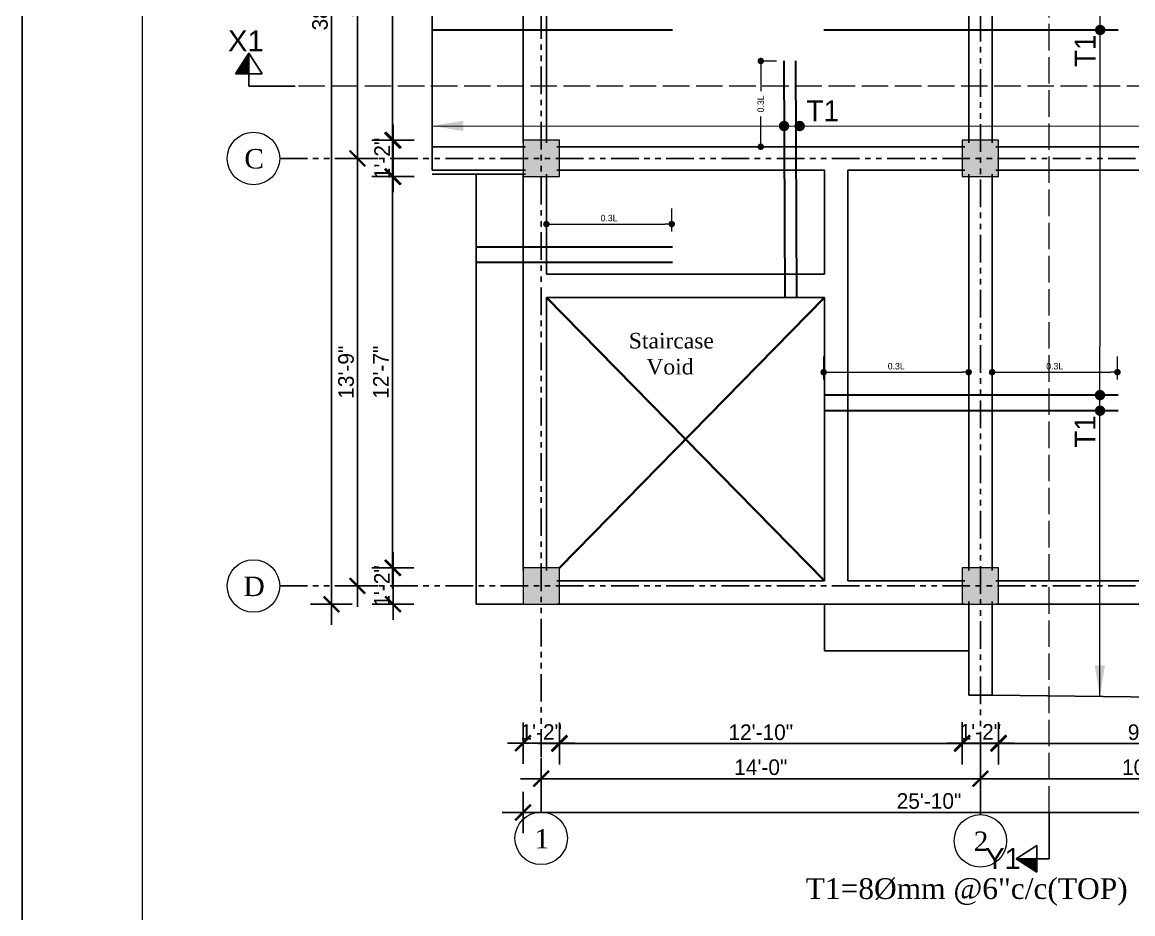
# Model space of a CAD drawing. Header units: inches. Extents: x -2812 to 9774, y -15726 to -746.
# Drawn here: x -2811.6 to -2384.2, y -11032.2 to -10689.1 of the extents above; entities that cross this region are included whole.
import ezdxf

# ---------------------------------------------------------------- set-up
doc = ezdxf.new("R2010")
doc.units = ezdxf.units.IN
doc.header["$LTSCALE"] = 17
doc.header["$MEASUREMENT"] = 0
doc.linetypes.add('ACAD_ISO02W100', pattern=[15, 12, -3])
doc.linetypes.add('PHANTOM2', pattern=[1.25, 0.625, -0.125, 0.125, -0.125, 0.125, -0.125])
for name, color, linetype, lineweight in [('05 DOT', 50, 'Continuous', 5), ('15 EXT BAR DIMENSION', 130, 'Continuous', 15), ('15 TEXT', 7, 'Continuous', 15), ('20 BEAM SECTION ARROW', 7, 'ACAD_ISO02W100', 20), ('25 BOT BAR', 12, 'Continuous', 25), ('aa_dim', 5, 'Continuous', 9), ('col', 10, 'Continuous', 40), ('column', 20, 'Continuous', 15), ('DOOR & WIN', 1, 'Continuous', 25), ('ELE1', 3, 'Continuous', 9), ('OUTLINE', 1, 'Continuous', 25), ('Profile ele', 4, 'Continuous', 25), ('RINF', 4, 'Continuous', 25), ('TEXT', 231, 'Continuous', 20)]:
    doc.layers.add(name, color=color, linetype=linetype, lineweight=lineweight)
doc.layers.add('WINDOW', color=5, linetype='Continuous')
doc.styles.add('ARCHITECTURE', font='stylu.ttf')
doc.styles.add('ARIAL', font='arial.ttf')
doc.styles.add('STYLUS', font='times.ttf')
doc.dimstyles.new('8 SCALE', dxfattribs={"dimscale": 0, "dimtxt": 6, "dimasz": 6, "dimexe": 8, "dimexo": 8, "dimgap": 1.25, "dimtad": 1, "dimdec": 0, "dimzin": 3, "dimdsep": 46, "dimlunit": 4, "dimtxsty": 'ARCHITECTURE', "dimblk": 'ARCHTICK', "dimcen": 8, "dimdle": 8, "dimclrd": 5, "dimclre": 5, "dimclrt": 7, "dimadec": 0, "dimazin": 0, "dimtfac": 0.75, "dimtdec": 0, "dimtix": 1, "dimtmove": 2, "dimatfit": 3, "dimldrblk": 'ARCHTICK', "dimfxl": 8, "dimfxlon": 1, "dimtolj": 1, "dimtzin": 0, "dimlwd": -1, "dimlwe": -1, "dimarcsym": 0})
doc.dimstyles.new('Copy of Standard1', dxfattribs={"dimscale": 24, "dimtxt": 0.083333, "dimasz": 0.125, "dimexe": 0.046875, "dimexo": 0.078125, "dimgap": 0.046875, "dimtad": 1, "dimdec": 0, "dimzin": 3, "dimdsep": 46, "dimlunit": 4, "dimtxsty": 'STYLUS', "dimcen": 0.09, "dimdle": 0.046875, "dimclrd": 5, "dimclre": 5, "dimclrt": 7, "dimaunit": 1, "dimadec": 0, "dimazin": 0, "dimtfac": 1, "dimtdec": 0, "dimtofl": 0, "dimtmove": 0, "dimatfit": 3, "dimfxl": 1, "dimtolj": 1, "dimtzin": 0, "dimlwd": -1, "dimlwe": -1, "dimarcsym": 0})
doc.dimstyles.new('TOILET DETAIL', dxfattribs={"dimscale": 0, "dimtxt": 2.5, "dimasz": 2.5, "dimexe": 6, "dimexo": 6, "dimgap": 1, "dimtad": 1, "dimdec": 0, "dimzin": 0, "dimdsep": 46, "dimlunit": 4, "dimtxsty": 'ARCHITECTURE', "dimblk": 'DOT', "dimcen": 0, "dimclrd": 1, "dimclre": 5, "dimclrt": 7, "dimadec": 3, "dimazin": 0, "dimtfac": 1, "dimtdec": 0, "dimtofl": 0, "dimtmove": 0, "dimatfit": 3, "dimldrblk": 'DOT', "dimfxl": 6, "dimfxlon": 1, "dimtolj": 1, "dimtzin": 0, "dimlwd": 18, "dimlwe": 18, "dimarcsym": 0})

# ---------------------------------------------------------------- blocks, each defined once
blk = doc.blocks.new('_ArchTick')
at = {"color": 0, "linetype": 'ByBlock', "const_width": 0.15}
blk.add_lwpolyline([(-0.5, -0.5), (0.5, 0.5)], dxfattribs=at)
blk = doc.blocks.new('*D2665')
at = {"layer": 'Defpoints', "color": 0, "transparency": 16777216}
for p in [(6738.14, -13860.04), (6853.6, -13860.04), (6853.6, -13913.7)]:
    blk.add_point(p, dxfattribs=at)
at = {"layer": 'OUTLINE', "color": 5, "transparency": 16777216}
for p, q in [((6738.14, -13905.7), (6738.14, -13921.7)), ((6853.6, -13905.7), (6853.6, -13921.7)), ((6730.14, -13913.7), (6861.6, -13913.7))]:
    blk.add_line(p, q, dxfattribs=at)
at = {"layer": 'OUTLINE', "color": 5, "transparency": 16777216, "xscale": 6, "yscale": 6, "zscale": 6, "rotation": 180}
blk.add_blockref('_ArchTick', (6738.14, -13913.7), dxfattribs=at)
at = {"layer": 'OUTLINE', "color": 5, "transparency": 16777216, "xscale": 6, "yscale": 6, "zscale": 6}
blk.add_blockref('_ArchTick', (6853.6, -13913.7), dxfattribs=at)
at = {"layer": 'OUTLINE', "color": 7, "transparency": 16777216, "insert": (6795.87, -13909.34), "char_height": 6, "attachment_point": 5, "style": 'ARCHITECTURE'}
blk.add_mtext('\\A1;9\'-6"', dxfattribs=at)
blk = doc.blocks.new('*D2667')
at = {"layer": 'Defpoints', "color": 0, "transparency": 16777216}
for p in [(6562.14, -13859.04), (6731.14, -13859.04), (6731.14, -13927.22)]:
    blk.add_point(p, dxfattribs=at)
at = {"layer": 'OUTLINE', "color": 5, "transparency": 16777216}
for p, q in [((6562.14, -13919.22), (6562.14, -13935.22)), ((6731.14, -13919.22), (6731.14, -13935.22)), ((6554.14, -13927.22), (6739.14, -13927.22))]:
    blk.add_line(p, q, dxfattribs=at)
at = {"layer": 'OUTLINE', "color": 5, "transparency": 16777216, "xscale": 6, "yscale": 6, "zscale": 6, "rotation": 180}
blk.add_blockref('_ArchTick', (6562.14, -13927.22), dxfattribs=at)
at = {"layer": 'OUTLINE', "color": 5, "transparency": 16777216, "xscale": 6, "yscale": 6, "zscale": 6}
blk.add_blockref('_ArchTick', (6731.14, -13927.22), dxfattribs=at)
at = {"layer": 'OUTLINE', "color": 7, "transparency": 16777216, "insert": (6646.64, -13922.81), "char_height": 6, "attachment_point": 5, "style": 'ARCHITECTURE'}
blk.add_mtext('\\A1;14\'-0"', dxfattribs=at)
blk = doc.blocks.new('*D2668')
at = {"layer": 'Defpoints', "color": 0, "transparency": 16777216}
for p in [(6731.14, -13859.04), (6860.6, -13859.04), (6860.6, -13927.22)]:
    blk.add_point(p, dxfattribs=at)
at = {"layer": 'OUTLINE', "color": 5, "transparency": 16777216}
for p, q in [((6731.14, -13919.22), (6731.14, -13935.22)), ((6860.6, -13919.22), (6860.6, -13935.22)), ((6723.14, -13927.22), (6868.6, -13927.22))]:
    blk.add_line(p, q, dxfattribs=at)
at = {"layer": 'OUTLINE', "color": 5, "transparency": 16777216, "xscale": 6, "yscale": 6, "zscale": 6, "rotation": 180}
blk.add_blockref('_ArchTick', (6731.14, -13927.22), dxfattribs=at)
at = {"layer": 'OUTLINE', "color": 5, "transparency": 16777216, "xscale": 6, "yscale": 6, "zscale": 6}
blk.add_blockref('_ArchTick', (6860.6, -13927.22), dxfattribs=at)
at = {"layer": 'OUTLINE', "color": 7, "transparency": 16777216, "insert": (6795.87, -13922.84), "char_height": 6, "attachment_point": 5, "style": 'ARCHITECTURE'}
blk.add_mtext('\\A1;10\'-8"', dxfattribs=at)
blk = doc.blocks.new('*D2669')
at = {"layer": 'Defpoints', "color": 0, "transparency": 16777216}
for p in [(6555.14, -13860.04), (6867.6, -13860.04), (6867.6, -13940.22)]:
    blk.add_point(p, dxfattribs=at)
at = {"layer": 'OUTLINE', "color": 5, "transparency": 16777216}
for p, q in [((6555.14, -13932.22), (6555.14, -13948.22)), ((6867.6, -13932.22), (6867.6, -13948.22)), ((6547.14, -13940.22), (6875.6, -13940.22))]:
    blk.add_line(p, q, dxfattribs=at)
at = {"layer": 'OUTLINE', "color": 5, "transparency": 16777216, "xscale": 6, "yscale": 6, "zscale": 6, "rotation": 180}
blk.add_blockref('_ArchTick', (6555.14, -13940.22), dxfattribs=at)
at = {"layer": 'OUTLINE', "color": 5, "transparency": 16777216, "xscale": 6, "yscale": 6, "zscale": 6}
blk.add_blockref('_ArchTick', (6867.6, -13940.22), dxfattribs=at)
at = {"layer": 'OUTLINE', "color": 7, "transparency": 16777216, "insert": (6711.37, -13935.82), "char_height": 6, "attachment_point": 5, "style": 'ARCHITECTURE'}
blk.add_mtext('\\A1;25\'-10"', dxfattribs=at)
blk = doc.blocks.new('*D2671')
at = {"layer": 'Defpoints', "color": 0, "transparency": 16777216}
for p in [(6505.14, -13846.04), (6555.14, -13846.04), (6555.14, -13860.04)]:
    blk.add_point(p, dxfattribs=at)
at = {"layer": 'OUTLINE', "color": 5, "transparency": 16777216}
for p, q in [((6505.14, -13846.04), (6505.14, -13840.04)), ((6513.14, -13846.04), (6497.14, -13846.04)), ((6505.14, -13860.04), (6505.14, -13846.04)), ((6513.14, -13860.04), (6497.14, -13860.04)), ((6505.14, -13860.04), (6505.14, -13866.04))]:
    blk.add_line(p, q, dxfattribs=at)
at = {"layer": 'OUTLINE', "color": 5, "transparency": 16777216, "xscale": 6, "yscale": 6, "zscale": 6}
for p, rotation in [((6505.14, -13846.04), 270), ((6505.14, -13860.04), 90)]:
    blk.add_blockref('_ArchTick', p, dxfattribs=dict(at, rotation=rotation))
at = {"layer": 'OUTLINE', "color": 7, "transparency": 16777216, "insert": (6500.83, -13853.04), "char_height": 6, "attachment_point": 5, "rotation": 90, "style": 'ARCHITECTURE'}
blk.add_mtext('\\A1;1\'-2"', dxfattribs=at)
blk = doc.blocks.new('*D2675')
at = {"layer": 'Defpoints', "color": 0, "transparency": 16777216}
for p in [(6555.14, -13567.04), (6504.93, -13681.52), (6555.14, -13681.52)]:
    blk.add_point(p, dxfattribs=at)
at = {"layer": 'OUTLINE', "color": 5, "transparency": 16777216}
for p, q in [((6504.93, -13559.04), (6504.93, -13689.52)), ((6512.93, -13567.04), (6496.93, -13567.04)), ((6512.93, -13681.52), (6496.93, -13681.52))]:
    blk.add_line(p, q, dxfattribs=at)
at = {"layer": 'OUTLINE', "color": 5, "transparency": 16777216, "xscale": 6, "yscale": 6, "zscale": 6}
for p, rotation in [((6504.93, -13567.04), 90), ((6504.93, -13681.52), 270)]:
    blk.add_blockref('_ArchTick', p, dxfattribs=dict(at, rotation=rotation))
at = {"layer": 'OUTLINE', "color": 7, "transparency": 16777216, "insert": (6500.57, -13624.28), "char_height": 6, "attachment_point": 5, "rotation": 90, "style": 'ARCHITECTURE'}
blk.add_mtext('\\A1;9\'-6"', dxfattribs=at)
blk = doc.blocks.new('*D2676')
at = {"layer": 'Defpoints', "color": 0, "transparency": 16777216}
for p in [(6555.14, -13681.52), (6505.22, -13695.52), (6555.14, -13695.52)]:
    blk.add_point(p, dxfattribs=at)
at = {"layer": 'OUTLINE', "color": 5, "transparency": 16777216}
for p, q in [((6505.22, -13681.52), (6505.22, -13675.52)), ((6513.22, -13681.52), (6497.22, -13681.52)), ((6505.22, -13681.52), (6505.22, -13695.52)), ((6513.22, -13695.52), (6497.22, -13695.52)), ((6505.22, -13695.52), (6505.22, -13701.52))]:
    blk.add_line(p, q, dxfattribs=at)
at = {"layer": 'OUTLINE', "color": 5, "transparency": 16777216, "xscale": 6, "yscale": 6, "zscale": 6}
for p, rotation in [((6505.22, -13681.52), 270), ((6505.22, -13695.52), 90)]:
    blk.add_blockref('_ArchTick', p, dxfattribs=dict(at, rotation=rotation))
at = {"layer": 'OUTLINE', "color": 7, "transparency": 16777216, "insert": (6500.91, -13688.52), "char_height": 6, "attachment_point": 5, "rotation": 90, "style": 'ARCHITECTURE'}
blk.add_mtext('\\A1;1\'-2"', dxfattribs=at)
blk = doc.blocks.new('*D2677')
at = {"layer": 'Defpoints', "color": 0, "transparency": 16777216}
for p in [(6555.14, -13695.52), (6504.93, -13846.04), (6555.14, -13846.04)]:
    blk.add_point(p, dxfattribs=at)
at = {"layer": 'OUTLINE', "color": 5, "transparency": 16777216}
for p, q in [((6504.93, -13687.52), (6504.93, -13854.04)), ((6512.93, -13695.52), (6496.93, -13695.52)), ((6512.93, -13846.04), (6496.93, -13846.04))]:
    blk.add_line(p, q, dxfattribs=at)
at = {"layer": 'OUTLINE', "color": 5, "transparency": 16777216, "xscale": 6, "yscale": 6, "zscale": 6}
for p, rotation in [((6504.93, -13695.52), 90), ((6504.93, -13846.04), 270)]:
    blk.add_blockref('_ArchTick', p, dxfattribs=dict(at, rotation=rotation))
at = {"layer": 'OUTLINE', "color": 7, "transparency": 16777216, "insert": (6500.46, -13770.78), "char_height": 6, "attachment_point": 5, "rotation": 90, "style": 'ARCHITECTURE'}
blk.add_mtext('\\A1;12\'-7"', dxfattribs=at)
blk = doc.blocks.new('*D2679')
at = {"layer": 'Defpoints', "color": 0, "transparency": 16777216}
for p in [(6556.14, -13560.04), (6491.42, -13688.52), (6556.14, -13688.52)]:
    blk.add_point(p, dxfattribs=at)
at = {"layer": 'OUTLINE', "color": 5, "transparency": 16777216}
for p, q in [((6491.42, -13552.04), (6491.42, -13696.52)), ((6499.42, -13560.04), (6483.42, -13560.04)), ((6499.42, -13688.52), (6483.42, -13688.52))]:
    blk.add_line(p, q, dxfattribs=at)
at = {"layer": 'OUTLINE', "color": 5, "transparency": 16777216, "xscale": 6, "yscale": 6, "zscale": 6}
for p, rotation in [((6491.42, -13560.04), 90), ((6491.42, -13688.52), 270)]:
    blk.add_blockref('_ArchTick', p, dxfattribs=dict(at, rotation=rotation))
at = {"layer": 'OUTLINE', "color": 7, "transparency": 16777216, "insert": (6487.04, -13624.28), "char_height": 6, "attachment_point": 5, "rotation": 90, "style": 'ARCHITECTURE'}
blk.add_mtext('\\A1;10\'-8"', dxfattribs=at)
blk = doc.blocks.new('*D2680')
at = {"layer": 'Defpoints', "color": 0, "transparency": 16777216}
for p in [(6556.14, -13688.52), (6491.42, -13853.04), (6556.14, -13853.04)]:
    blk.add_point(p, dxfattribs=at)
at = {"layer": 'OUTLINE', "color": 5, "transparency": 16777216}
for p, q in [((6491.42, -13680.52), (6491.42, -13861.04)), ((6499.42, -13688.52), (6483.42, -13688.52)), ((6499.42, -13853.04), (6483.42, -13853.04))]:
    blk.add_line(p, q, dxfattribs=at)
at = {"layer": 'OUTLINE', "color": 5, "transparency": 16777216, "xscale": 6, "yscale": 6, "zscale": 6}
for p, rotation in [((6491.42, -13688.52), 90), ((6491.42, -13853.04), 270)]:
    blk.add_blockref('_ArchTick', p, dxfattribs=dict(at, rotation=rotation))
at = {"layer": 'OUTLINE', "color": 7, "transparency": 16777216, "insert": (6487.06, -13770.78), "char_height": 6, "attachment_point": 5, "rotation": 90, "style": 'ARCHITECTURE'}
blk.add_mtext('\\A1;13\'-9"', dxfattribs=at)
blk = doc.blocks.new('*D2681')
at = {"layer": 'Defpoints', "color": 0, "transparency": 16777216}
for p in [(6481.42, -13398.04), (6555.14, -13398.04), (6555.14, -13860.04)]:
    blk.add_point(p, dxfattribs=at)
at = {"layer": 'OUTLINE', "color": 5, "transparency": 16777216}
for p, q in [((6481.42, -13868.04), (6481.42, -13390.04)), ((6489.42, -13398.04), (6473.42, -13398.04)), ((6489.42, -13860.04), (6473.42, -13860.04))]:
    blk.add_line(p, q, dxfattribs=at)
at = {"layer": 'OUTLINE', "color": 5, "transparency": 16777216, "xscale": 6, "yscale": 6, "zscale": 6}
for p, rotation in [((6481.42, -13398.04), 90), ((6481.42, -13860.04), 270)]:
    blk.add_blockref('_ArchTick', p, dxfattribs=dict(at, rotation=rotation))
at = {"layer": 'OUTLINE', "color": 7, "transparency": 16777216, "insert": (6477.03, -13629.04), "char_height": 6, "attachment_point": 5, "rotation": 90, "style": 'ARCHITECTURE'}
blk.add_mtext('\\A1;38\'-4"', dxfattribs=at)
blk = doc.blocks.new('*D2682')
at = {"layer": 'Defpoints', "color": 0, "transparency": 16777216}
for p in [(6724.14, -13860.04), (6738.14, -13860.04), (6738.14, -13913.48)]:
    blk.add_point(p, dxfattribs=at)
at = {"layer": 'OUTLINE', "color": 5, "transparency": 16777216}
for p, q in [((6724.14, -13905.48), (6724.14, -13921.48)), ((6738.14, -13905.48), (6738.14, -13921.48)), ((6724.14, -13913.48), (6718.14, -13913.48)), ((6724.14, -13913.48), (6738.14, -13913.48)), ((6738.14, -13913.48), (6744.14, -13913.48))]:
    blk.add_line(p, q, dxfattribs=at)
at = {"layer": 'OUTLINE', "color": 5, "transparency": 16777216, "xscale": 6, "yscale": 6, "zscale": 6}
blk.add_blockref('_ArchTick', (6724.14, -13913.48), dxfattribs=at)
at = {"layer": 'OUTLINE', "color": 5, "transparency": 16777216, "xscale": 6, "yscale": 6, "zscale": 6, "rotation": 180}
blk.add_blockref('_ArchTick', (6738.14, -13913.48), dxfattribs=at)
at = {"layer": 'OUTLINE', "color": 7, "transparency": 16777216, "insert": (6731.14, -13909.17), "char_height": 6, "attachment_point": 5, "style": 'ARCHITECTURE'}
blk.add_mtext('\\A1;1\'-2"', dxfattribs=at)
blk = doc.blocks.new('*D2683')
at = {"layer": 'Defpoints', "color": 0, "transparency": 16777216}
for p in [(6569.14, -13860.04), (6724.14, -13860.04), (6569.14, -13913.72)]:
    blk.add_point(p, dxfattribs=at)
at = {"layer": 'OUTLINE', "color": 5, "transparency": 16777216}
for p, q in [((6569.14, -13905.72), (6569.14, -13921.72)), ((6724.14, -13905.72), (6724.14, -13921.72)), ((6732.14, -13913.72), (6561.14, -13913.72))]:
    blk.add_line(p, q, dxfattribs=at)
at = {"layer": 'OUTLINE', "color": 5, "transparency": 16777216, "xscale": 6, "yscale": 6, "zscale": 6, "rotation": 180}
blk.add_blockref('_ArchTick', (6569.14, -13913.72), dxfattribs=at)
at = {"layer": 'OUTLINE', "color": 5, "transparency": 16777216, "xscale": 6, "yscale": 6, "zscale": 6}
blk.add_blockref('_ArchTick', (6724.14, -13913.72), dxfattribs=at)
at = {"layer": 'OUTLINE', "color": 7, "transparency": 16777216, "insert": (6646.64, -13909.36), "char_height": 6, "attachment_point": 5, "style": 'ARCHITECTURE'}
blk.add_mtext('\\A1;12\'-10"', dxfattribs=at)
blk = doc.blocks.new('*D2684')
at = {"layer": 'Defpoints', "color": 0, "transparency": 16777216}
for p in [(6555.14, -13860.04), (6569.14, -13860.04), (6555.14, -13913.54)]:
    blk.add_point(p, dxfattribs=at)
at = {"layer": 'OUTLINE', "color": 5, "transparency": 16777216}
for p, q in [((6555.14, -13905.54), (6555.14, -13921.54)), ((6569.14, -13905.54), (6569.14, -13921.54)), ((6555.14, -13913.54), (6549.14, -13913.54)), ((6569.14, -13913.54), (6555.14, -13913.54)), ((6569.14, -13913.54), (6575.14, -13913.54))]:
    blk.add_line(p, q, dxfattribs=at)
at = {"layer": 'OUTLINE', "color": 5, "transparency": 16777216, "xscale": 6, "yscale": 6, "zscale": 6}
blk.add_blockref('_ArchTick', (6555.14, -13913.54), dxfattribs=at)
at = {"layer": 'OUTLINE', "color": 5, "transparency": 16777216, "xscale": 6, "yscale": 6, "zscale": 6, "rotation": 180}
blk.add_blockref('_ArchTick', (6569.14, -13913.54), dxfattribs=at)
at = {"layer": 'OUTLINE', "color": 7, "transparency": 16777216, "insert": (6562.14, -13909.23), "char_height": 6, "attachment_point": 5, "style": 'ARCHITECTURE'}
blk.add_mtext('\\A1;1\'-2"', dxfattribs=at)
blk = doc.blocks.new('dfdffdf')
at = {"layer": 'RINF'}
h = blk.add_hatch(dxfattribs=at)
h.set_pattern_fill('ANSI31', color=1, style=0)
h.set_pattern_definition([(135.000000013, (-2341946.27169, -525911.5854), (0.0928077650966, 0.0928077650554), [])])
h.paths.add_polyline_path([(-28, 207), (191, 67), (-28, 67)])
at = {"layer": 'RINF', "color": 1}
for p, q in [((-28, -73), (-28, 207)), ((191, 67), (-28, 207)), ((-155, -420), (-155, 67)), ((-155, 67), (191, 67)), ((191, 67), (-28, -73))]:
    blk.add_line(p, q, dxfattribs=at)
blk = doc.blocks.new('_DOT')
at = {"color": 0, "linetype": 'ByBlock'}
blk.add_line((-0.5, 0), (-1, 0), dxfattribs=at)
at = {"color": 0, "linetype": 'ByBlock', "const_width": 0.5}
blk.add_lwpolyline([(-0.25, 0, 1), (0.25, 0, 1)], format="xyb", close=True, dxfattribs=at)
blk = doc.blocks.new('*D2686')
at = {"layer": 'aa_dim', "color": 5, "lineweight": 18, "transparency": 16777216}
for p, q in [((6735.64, -13773.6), (6735.64, -13764.78)), ((6783.88, -13773.6), (6783.88, -13764.78))]:
    blk.add_line(p, q, dxfattribs=at)
at = {"layer": 'aa_dim', "color": 1, "lineweight": 18, "transparency": 16777216}
blk.add_line((6738.14, -13770.78), (6781.38, -13770.78), dxfattribs=at)
at = {"layer": 'Defpoints', "color": 0, "transparency": 16777216}
for p in [(6783.88, -13770.78), (6735.64, -13779.6), (6783.88, -13779.6)]:
    blk.add_point(p, dxfattribs=at)
at = {"layer": 'aa_dim', "color": 1, "lineweight": 18, "transparency": 16777216, "xscale": 2.5, "yscale": 2.5, "zscale": 2.5, "rotation": 180}
blk.add_blockref('_DOT', (6735.64, -13770.78), dxfattribs=at)
at = {"layer": 'aa_dim', "color": 1, "lineweight": 18, "transparency": 16777216, "xscale": 2.5, "yscale": 2.5, "zscale": 2.5}
blk.add_blockref('_DOT', (6783.88, -13770.78), dxfattribs=at)
at = {"layer": 'aa_dim', "color": 7, "transparency": 16777216, "insert": (6759.76, -13768.48), "char_height": 2.5, "attachment_point": 5, "style": 'ARCHITECTURE'}
blk.add_mtext('\\A1;0.3L', dxfattribs=at)
blk = doc.blocks.new('*D2687')
at = {"layer": 'aa_dim', "color": 5, "lineweight": 18, "transparency": 16777216}
for p, q in [((6670.84, -13773.6), (6670.84, -13764.78)), ((6726.64, -13773.6), (6726.64, -13764.78))]:
    blk.add_line(p, q, dxfattribs=at)
at = {"layer": 'aa_dim', "color": 1, "lineweight": 18, "transparency": 16777216}
blk.add_line((6673.34, -13770.78), (6724.14, -13770.78), dxfattribs=at)
at = {"layer": 'Defpoints', "color": 0, "transparency": 16777216}
for p in [(6726.64, -13770.78), (6670.84, -13779.6), (6726.64, -13779.6)]:
    blk.add_point(p, dxfattribs=at)
at = {"layer": 'aa_dim', "color": 1, "lineweight": 18, "transparency": 16777216, "xscale": 2.5, "yscale": 2.5, "zscale": 2.5, "rotation": 180}
blk.add_blockref('_DOT', (6670.84, -13770.78), dxfattribs=at)
at = {"layer": 'aa_dim', "color": 1, "lineweight": 18, "transparency": 16777216, "xscale": 2.5, "yscale": 2.5, "zscale": 2.5}
blk.add_blockref('_DOT', (6726.64, -13770.78), dxfattribs=at)
at = {"layer": 'aa_dim', "color": 7, "transparency": 16777216, "insert": (6698.74, -13768.48), "char_height": 2.5, "attachment_point": 5, "style": 'ARCHITECTURE'}
blk.add_mtext('\\A1;0.3L', dxfattribs=at)
blk = doc.blocks.new('*D2697')
at = {"layer": 'aa_dim', "color": 5, "lineweight": 18, "transparency": 16777216}
for p, q in [((6564.14, -13716.6), (6564.14, -13707.78)), ((6612.38, -13716.6), (6612.38, -13707.78))]:
    blk.add_line(p, q, dxfattribs=at)
at = {"layer": 'aa_dim', "color": 1, "lineweight": 18, "transparency": 16777216}
blk.add_line((6566.64, -13713.78), (6609.88, -13713.78), dxfattribs=at)
at = {"layer": 'Defpoints', "color": 0, "transparency": 16777216}
for p in [(6612.38, -13713.78), (6564.14, -13722.6), (6612.38, -13722.6)]:
    blk.add_point(p, dxfattribs=at)
at = {"layer": 'aa_dim', "color": 1, "lineweight": 18, "transparency": 16777216, "xscale": 2.5, "yscale": 2.5, "zscale": 2.5, "rotation": 180}
blk.add_blockref('_DOT', (6564.14, -13713.78), dxfattribs=at)
at = {"layer": 'aa_dim', "color": 1, "lineweight": 18, "transparency": 16777216, "xscale": 2.5, "yscale": 2.5, "zscale": 2.5}
blk.add_blockref('_DOT', (6612.38, -13713.78), dxfattribs=at)
at = {"layer": 'aa_dim', "color": 7, "transparency": 16777216, "insert": (6588.26, -13711.48), "char_height": 2.5, "attachment_point": 5, "style": 'ARCHITECTURE'}
blk.add_mtext('\\A1;0.3L', dxfattribs=at)
blk = doc.blocks.new('*D2708')
at = {"layer": 'aa_dim', "color": 5, "lineweight": 18, "transparency": 16777216}
for p, q in [((6646.64, -13651.02), (6652.64, -13651.02)), ((6646.64, -13684.02), (6652.64, -13684.02))]:
    blk.add_line(p, q, dxfattribs=at)
at = {"layer": 'aa_dim', "color": 1, "lineweight": 18, "transparency": 16777216}
for p, q in [((6646.64, -13653.52), (6646.64, -13662.67)), ((6646.64, -13681.52), (6646.64, -13672.38))]:
    blk.add_line(p, q, dxfattribs=at)
at = {"layer": 'Defpoints', "color": 0, "transparency": 16777216}
for p in [(6646.64, -13651.02), (6646.64, -13651.02), (6646.64, -13684.02)]:
    blk.add_point(p, dxfattribs=at)
at = {"layer": 'aa_dim', "color": 1, "lineweight": 18, "transparency": 16777216, "xscale": 2.5, "yscale": 2.5, "zscale": 2.5}
for p, rotation in [((6646.64, -13651.02), 90), ((6646.64, -13684.02), 270)]:
    blk.add_blockref('_DOT', p, dxfattribs=dict(at, rotation=rotation))
at = {"layer": 'aa_dim', "color": 7, "transparency": 16777216, "insert": (6646.64, -13667.52), "char_height": 2.5, "attachment_point": 5, "rotation": 90, "style": 'ARCHITECTURE'}
blk.add_mtext('\\A1;0.3L', dxfattribs=at)
blk = doc.blocks.new('SL2')
at = {"layer": 'column'}
h = blk.add_hatch(color=256, dxfattribs=at)
h.dxf.hatch_style = 1
h.paths.add_polyline_path([(6569.14, -13681.52), (6555.14, -13681.52), (6555.14, -13695.52), (6569.14, -13695.52)])
h = blk.add_hatch(color=256, dxfattribs=at)
h.dxf.hatch_style = 1
h.paths.add_polyline_path([(6738.14, -13681.52), (6724.14, -13681.52), (6724.14, -13695.52), (6738.14, -13695.52)])
h = blk.add_hatch(color=256, dxfattribs=at)
h.dxf.hatch_style = 1
h.paths.add_polyline_path([(6569.14, -13846.04), (6555.14, -13846.04), (6555.14, -13860.04), (6569.14, -13860.04)])
h = blk.add_hatch(color=256, dxfattribs=at)
h.dxf.hatch_style = 1
h.paths.add_polyline_path([(6738.14, -13846.04), (6724.14, -13846.04), (6724.14, -13860.04), (6738.14, -13860.04)])
at = {"layer": '05 DOT', "ltscale": 48, "const_width": 2}
for points in [[(6777.25, -13640.1, -1), (6777.25, -13638.1, -1)], [(6654.6, -13676.04, -1), (6656.6, -13676.04, -1)], [(6660.6, -13676.04, -1), (6662.6, -13676.04, -1)], [(6777.17, -13780.6, -1), (6777.17, -13778.6, -1)], [(6777.19, -13786.6, -1), (6777.19, -13784.6, -1)]]:
    blk.add_lwpolyline(points, format="xyb", close=True, dxfattribs=at)
at = {"layer": '15 EXT BAR DIMENSION', "lineweight": 30, "ltscale": 48}
for points in [[(6655.51, -13651.02), (6655.86, -13742.04)], [(6660.05, -13651.02), (6660.39, -13742.04)]]:
    blk.add_lwpolyline(points, dxfattribs=at)
at = {"layer": '20 BEAM SECTION ARROW', "color": 2, "ltscale": 0.05}
for p, q in [((6757.56, -13940.22), (6757.56, -13358.21)), ((6937.92, -13660.67), (6467.45, -13660.67))]:
    blk.add_line(p, q, dxfattribs=at)
at = {"layer": '25 BOT BAR', "color": 2, "lineweight": 30, "ltscale": 48}
for points in [[(6612.72, -13639.1), (6520.14, -13639.1)], [(6784.22, -13639.1), (6670.84, -13639.1)], [(6612.72, -13722.6), (6537.14, -13722.6)], [(6612.72, -13728.6), (6537.14, -13728.6)], [(6784.22, -13779.6), (6670.84, -13779.6)], [(6784.22, -13785.6), (6670.84, -13785.6)]]:
    blk.add_lwpolyline(points, dxfattribs=at)
at = {"layer": 'col'}
for p, q in [((6671.14, -13851.04), (6564.14, -13742.04)), ((6569.14, -13846.04), (6671.14, -13742.04))]:
    blk.add_line(p, q, dxfattribs=at)
at = {"layer": 'column'}
for points in [[(6555.14, -13695.52), (6569.14, -13695.52), (6569.14, -13681.52), (6555.14, -13681.52)], [(6724.14, -13695.52), (6738.14, -13695.52), (6738.14, -13681.52), (6724.14, -13681.52)], [(6555.14, -13860.04), (6569.14, -13860.04), (6569.14, -13846.04), (6555.14, -13846.04)], [(6724.14, -13860.04), (6738.14, -13860.04), (6738.14, -13846.04), (6724.14, -13846.04)]]:
    blk.add_lwpolyline(points, close=True, dxfattribs=at)
at = {"layer": 'DOOR & WIN', "color": 6, "linetype": 'PHANTOM2'}
for p, q in [((6562.14, -13940.04), (6562.14, -13330.04)), ((6731.14, -13941.01), (6731.14, -13330.04)), ((6461.52, -13688.52), (6952.92, -13688.52)), ((6461.52, -13853.04), (6952.92, -13853.04))]:
    blk.add_line(p, q, dxfattribs=at)
at = {"layer": 'OUTLINE'}
blk.add_line((6556.14, -13694.52), (6520.14, -13694.52), dxfattribs=at)
at = {"layer": 'Profile ele'}
for p, q in [((6520.14, -13565.04), (6520.14, -13684.02)), ((6555.14, -13566.04), (6555.14, -13682.52)), ((6564.14, -13566.04), (6564.14, -13682.52)), ((6726.64, -13566.04), (6726.64, -13682.52)), ((6735.64, -13566.04), (6735.64, -13682.52)), ((6520.14, -13693.02), (6520.14, -13684.02)), ((6520.14, -13684.02), (6556.14, -13684.02)), ((6568.14, -13684.02), (6725.14, -13684.02)), ((6737.14, -13684.02), (6854.6, -13684.02)), ((6556.14, -13693.02), (6520.14, -13693.02)), ((6537.14, -13860.04), (6537.14, -13694.52)), ((6555.14, -13694.52), (6555.14, -13847.04)), ((6564.14, -13694.52), (6564.14, -13733.04)), ((6568.14, -13693.02), (6671.14, -13693.02)), ((6671.14, -13693.02), (6671.14, -13733.04)), ((6680.14, -13693.02), (6725.14, -13693.02)), ((6680.14, -13693.02), (6680.14, -13851.04)), ((6726.64, -13694.52), (6726.64, -13847.04)), ((6735.64, -13694.52), (6735.64, -13847.04)), ((6737.14, -13693.02), (6854.6, -13693.02)), ((6671.14, -13733.04), (6564.14, -13733.04)), ((6564.14, -13742.04), (6564.14, -13847.04)), ((6671.14, -13742.04), (6564.14, -13742.04)), ((6671.14, -13742.04), (6671.14, -13851.04)), ((6568.14, -13851.04), (6671.14, -13851.04)), ((6680.14, -13851.04), (6725.14, -13851.04)), ((6737.14, -13851.04), (6854.6, -13851.04)), ((6726.64, -13859.04), (6726.64, -13895.04)), ((6735.64, -13895.04), (6735.64, -13859.04)), ((6555.14, -13860.04), (6537.14, -13860.04)), ((6568.14, -13860.04), (6725.14, -13860.04)), ((6671.14, -13860.04), (6671.14, -13878.04)), ((6737.14, -13860.04), (6818.6, -13860.04)), ((6671.14, -13878.04), (6726.64, -13878.04)), ((6726.64, -13895.04), (6735.64, -13895.04)), ((6818.6, -13896.04), (6735.64, -13895.04))]:
    blk.add_line(p, q, dxfattribs=at)
at = {"layer": 'WINDOW', "linetype": 'Continuous', "lineweight": 5, "ltscale": 0.5}
for centre in [(6451.42, -13688.52), (6451.42, -13853.04), (6562.14, -13950.14), (6731.14, -13951.12)]:
    blk.add_circle(centre, 10.1, dxfattribs=at)
at = {"layer": '20 BEAM SECTION ARROW', "color": 2, "xscale": 0.03657142857264262, "yscale": 0.03657142857264262, "zscale": 0.03657142857264262}
for p, rotation in [((6452.08, -13654.99), 90), ((6751.88, -13955.58), 180)]:
    blk.add_blockref('dfdffdf', p, dxfattribs=dict(at, rotation=rotation))
at = {"layer": '15 TEXT', "color": 2, "ltscale": 25, "char_height": 8, "width": 383.5653, "attachment_point": 1, "style": 'ARIAL'}
for s, insert in [('X1', (6441.64, -13639.28)), ('Y1', (6733, -13953.91))]:
    blk.add_mtext(s, dxfattribs=dict(at, insert=insert))
at = {"layer": '15 TEXT', "char_height": 6, "width": 27.1557, "attachment_point": 1, "rotation": 90}
for insert in [(6767.47, -13653.33), (6767.41, -13799.83)]:
    blk.add_mtext('{\\H1.3333x;T1\\H0.75x; }', dxfattribs=dict(at, insert=insert))
at = {"layer": '15 TEXT', "attachment_point": 1}
for s, insert, char_height, width in [('{\\H1.3333x;T1\\fStylus BT|b0|i0|c0|p34;\\H0.75x; }', (6664.24, -13666.2), 6, 27.9602), ('{\\fTimes New Roman|b0|i0|c0|p18;T1=8%%Cmm @6"c/c(TOP) }', (6663.93, -13965.49), 8, 214.0919)]:
    blk.add_mtext(s, dxfattribs=dict(at, insert=insert, char_height=char_height, width=width))
at = {"layer": '15 TEXT', "color": 3, "lineweight": 60, "insert": (6467.61, -13771.79), "char_height": 6, "width": 287.674, "attachment_point": 7, "style": 'ARIAL'}
blk.add_mtext('\\pi128.25085;{\\fTimes New Roman|b0|i0|c0|p18;Staircase \\P\\pi135.00571;Void}', dxfattribs=at)
at = {"layer": 'TEXT', "char_height": 7.5, "attachment_point": 5}
for s, insert in [('{\\fTimes New Roman|b0|i0|c0|p18;\\C1;C}', (6451.67, -13688.7)), ('{\\fTimes New Roman|b0|i0|c0|p18;\\C1;D}', (6451.67, -13853.21)), ('{\\fTimes New Roman|b0|i0|c0|p18;\\C1;1}', (6562.39, -13950.31)), ('{\\fTimes New Roman|b0|i0|c0|p18;\\C1;2}', (6731.39, -13951.29))]:
    blk.add_mtext(s, dxfattribs=dict(at, insert=insert))
at = {"layer": 'aa_dim'}
dim = blk.add_linear_dim(base=(6646.64, -13651.02), p1=(6646.64, -13684.02), p2=(6646.64, -13651.02), angle=90, text='0.3L', dimstyle='TOILET DETAIL', override={"dimscale": 1, "dimtad": 0}, dxfattribs=at)
dim.commit()
dim.dimension.update_dxf_attribs({"geometry": '*D2708', "text_midpoint": (6646.64, -13667.52)})
for base, p1, p2, picture, middle in [((6612.38, -13713.78), (6564.14, -13722.6), (6612.38, -13722.6), '*D2697', (6588.26, -13711.48)), ((6726.64, -13770.78), (6670.84, -13779.6), (6726.64, -13779.6), '*D2687', (6698.74, -13768.48)), ((6783.88, -13770.78), (6735.64, -13779.6), (6783.88, -13779.6), '*D2686', (6759.76, -13768.48))]:
    dim = blk.add_linear_dim(base=base, p1=p1, p2=p2, text='0.3L', dimstyle='TOILET DETAIL', override={"dimscale": 1, "dimtmove": 1}, dxfattribs=at)
    dim.commit()
    dim.dimension.update_dxf_attribs({"geometry": picture, "text_midpoint": middle})
at = {"layer": 'OUTLINE'}
for p1, p2, distance, text, picture, middle in [((6555.14, -13860.04), (6555.14, -13398.04), 73.72, '38\'-4"', '*D2681', (6477.03, -13629.04)), ((6562.14, -13859.04), (6731.14, -13859.04), -68.17, '14\'-0"', '*D2667', (6646.64, -13922.81)), ((6731.14, -13859.04), (6860.6, -13859.04), -68.17, '10\'-8"', '*D2668', (6795.87, -13922.84)), ((6555.14, -13860.04), (6867.6, -13860.04), -80.18, '25\'-10"', '*D2669', (6711.37, -13935.82)), ((6738.14, -13860.04), (6853.6, -13860.04), -53.66, '9\'-6"', '*D2665', (6795.87, -13909.34))]:
    dim = blk.add_aligned_dim(p1=p1, p2=p2, distance=distance, text=text, dimstyle='8 SCALE', override={"dimscale": 1}, dxfattribs=at)
    dim.commit()
    dim.dimension.update_dxf_attribs({"geometry": picture, "text_midpoint": middle})
for p1, p2, distance, picture, middle in [((6556.14, -13560.04), (6556.14, -13688.52), -64.72, '*D2679', (6487.04, -13624.28)), ((6555.14, -13567.04), (6555.14, -13681.52), -50.21, '*D2675', (6500.57, -13624.28)), ((6555.14, -13681.52), (6555.14, -13695.52), -49.92, '*D2676', (6500.91, -13688.52)), ((6556.14, -13688.52), (6556.14, -13853.04), -64.72, '*D2680', (6487.06, -13770.78)), ((6555.14, -13695.52), (6555.14, -13846.04), -50.21, '*D2677', (6500.46, -13770.78)), ((6555.14, -13860.04), (6555.14, -13846.04), 50, '*D2671', (6500.83, -13853.04)), ((6724.14, -13860.04), (6738.14, -13860.04), -53.44, '*D2682', (6731.14, -13909.17))]:
    dim = blk.add_aligned_dim(p1=p1, p2=p2, distance=distance, dimstyle='8 SCALE', override={"dimscale": 1}, dxfattribs=at)
    dim.commit()
    dim.dimension.update_dxf_attribs({"geometry": picture, "text_midpoint": middle})
dim = blk.add_linear_dim(base=(6555.14, -13913.54), p1=(6569.14, -13860.04), p2=(6555.14, -13860.04), dimstyle='8 SCALE', override={"dimscale": 1}, dxfattribs=at)
dim.commit()
dim.dimension.update_dxf_attribs({"geometry": '*D2684', "text_midpoint": (6562.14, -13909.23)})
dim = blk.add_linear_dim(base=(6569.14, -13913.72), p1=(6724.14, -13860.04), p2=(6569.14, -13860.04), text='12\'-10"', dimstyle='8 SCALE', override={"dimscale": 1}, dxfattribs=at)
dim.commit()
dim.dimension.update_dxf_attribs({"geometry": '*D2683', "text_midpoint": (6646.64, -13909.36)})
at = {"layer": '05 DOT', "lineweight": 18, "ltscale": 48}
for points in [[(6777.12, -13895.55), (6777.33, -13398.04)], [(6520.14, -13676.01), (6885.6, -13676.09)]]:
    blk.add_leader(points, dimstyle='Copy of Standard1', override={"dimasz": 0.5, "dimtad": 0}, dxfattribs=at)

msp = doc.modelspace()

# ---------------------------------------------------------------- linework, layer by layer
at = {"layer": 'Defpoints'}
msp.add_lwpolyline([(366.02, -10291.28), (-2811.58, -10291.28), (-2811.58, -12539.25), (366.02, -12539.25)], close=True, dxfattribs=at)
at = {"layer": 'ELE1'}
msp.add_lwpolyline([(-2765.26, -10337.6), (319.71, -10337.6), (319.71, -12492.93), (-2765.26, -12492.93)], close=True, dxfattribs=at)

# ---------------------------------------------------------------- block references
at = {"layer": '25 BOT BAR'}
msp.add_blockref('SL2', (-9174, 2946.96), dxfattribs=at)

doc.saveas('drawing.dxf')
